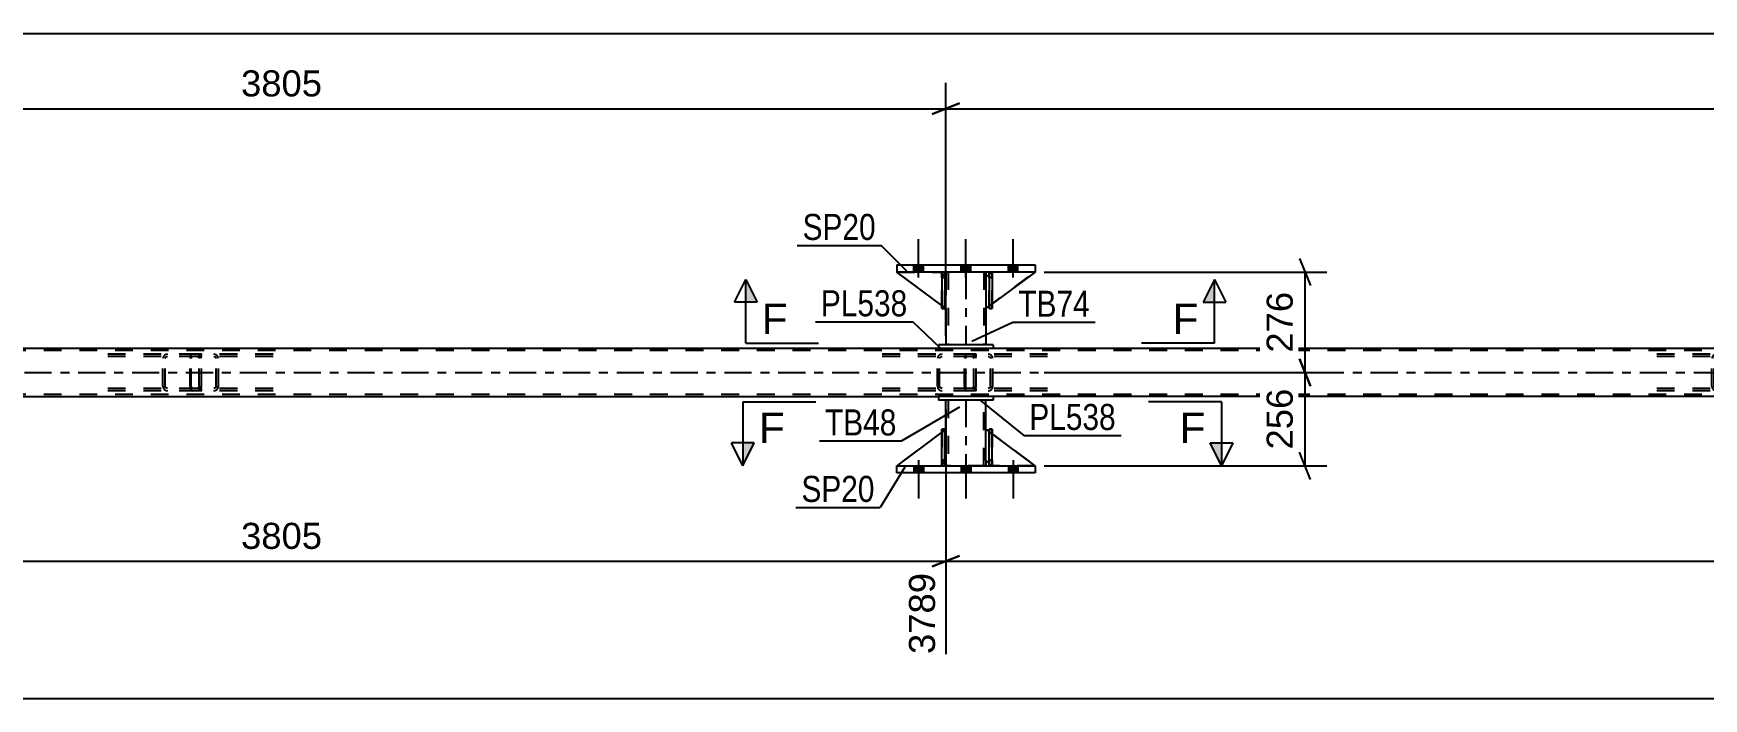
# Model space of a CAD drawing. Header units: millimetres. Extents: x -47 to 794, y -421 to 173.
# Drawn here: x 93.6 to 277.2, y -264.1 to -191 of the extents above; entities that cross this region are included whole.
import ezdxf

# ---------------------------------------------------------------- set-up
doc = ezdxf.new("R2010")
doc.units = ezdxf.units.MM
doc.linetypes.add('DXK_LINE_DOT2', pattern=[3.9198, 1.9599, -1.9599])
doc.linetypes.add('DXK_LINE_DOT3', pattern=[5.9187, 2.979, -0.9799, 0.9799, -0.9799])
doc.styles.add('Arial', font='arial.ttf', dxfattribs={"height": 0.2})
doc.styles.add('Arial Narrow', font='ARIALN.TTF', dxfattribs={"height": 0.2})

# ---------------------------------------------------------------- blocks, each defined once
blk = doc.blocks.new('Part-203724041-5430 - 5261')
at = {"color": 2, "linetype": 'Continuous'}
for p, q in [((198.31, -237.91), (198.31, -234.51)), ((198.31, -234.51), (198.66, -234.77)), ((203.71, -238.51), (198.98, -235.01)), ((198.66, -238.26), (198.31, -237.91))]:
    blk.add_line(p, q, dxfattribs=at)
at = {"color": 7, "linetype": 'DXK_LINE_DOT2'}
for p, q in [((198.98, -235.01), (198.66, -234.77)), ((198.66, -238.26), (198.91, -238.51)), ((198.91, -238.51), (203.71, -238.51))]:
    blk.add_line(p, q, dxfattribs=at)
blk = doc.blocks.new('Part-203724041-5309 - 5261')
at = {"color": 2, "linetype": 'Continuous'}
for p, q in [((198.98, -217.23), (198.66, -217.23)), ((198.66, -217.23), (198.66, -221.23)), ((198.98, -217.23), (198.98, -217.23)), ((198.98, -217.23), (198.98, -221.23)), ((198.98, -221.23), (198.66, -221.23))]:
    blk.add_line(p, q, dxfattribs=at)
at = {"color": 7, "linetype": 'DXK_LINE_DOT2'}
for p, q in [((198.66, -217.23), (198.66, -217.83)), ((198.66, -217.23), (198.66, -217.23)), ((198.98, -217.83), (198.66, -217.83)), ((198.66, -217.83), (198.66, -221.23)), ((198.98, -217.83), (198.98, -217.23)), ((198.98, -217.23), (198.98, -217.23)), ((198.98, -221.23), (198.98, -217.83))]:
    blk.add_line(p, q, dxfattribs=at)
blk = doc.blocks.new('Part-203724041-5327 - 5261')
at = {"color": 7, "linetype": 'DXK_LINE_DOT2'}
for p, q in [((110.85, -226.57), (110.83, -226.75)), ((110.83, -229.79), (110.83, -226.75)), ((110.91, -226.41), (110.85, -226.57)), ((110.99, -226.31), (110.91, -226.41)), ((110.96, -226.75), (110.97, -226.66)), ((110.96, -229.79), (110.96, -226.75)), ((110.97, -226.66), (111, -226.58)), ((111.1, -226.27), (110.99, -226.31)), ((111, -226.58), (111.05, -226.53)), ((111.05, -226.53), (111.1, -226.51)), ((119.96, -226.27), (111.1, -226.27)), ((119.96, -226.51), (111.1, -226.51)), ((112.09, -226.51), (112.09, -226.27)), ((113.63, -226.31), (113.43, -226.27)), ((113.43, -226.51), (113.53, -226.53)), ((113.53, -226.53), (113.61, -226.58)), ((113.61, -226.58), (113.67, -226.66)), ((113.67, -226.66), (113.68, -226.75)), ((113.68, -229.79), (113.68, -226.75)), ((113.94, -226.75), (113.9, -226.57)), ((113.94, -229.79), (113.94, -226.75)), ((110.83, -229.79), (110.85, -229.97)), ((110.85, -229.97), (110.91, -230.13)), ((110.91, -230.13), (110.99, -230.23)), ((110.97, -229.88), (110.96, -229.79)), ((111, -229.96), (110.97, -229.88)), ((110.99, -230.23), (111.1, -230.27)), ((111.05, -230.01), (111, -229.96)), ((111.1, -230.03), (111.05, -230.01)), ((119.96, -230.03), (111.1, -230.03)), ((119.96, -230.27), (111.1, -230.27)), ((112.09, -230.27), (112.09, -230.03)), ((113.53, -230.01), (113.43, -230.03)), ((113.43, -230.27), (113.63, -230.23)), ((113.61, -229.96), (113.53, -230.01)), ((113.67, -229.88), (113.61, -229.96)), ((113.68, -229.79), (113.67, -229.88)), ((113.9, -229.97), (113.94, -229.79))]:
    blk.add_line(p, q, dxfattribs=at)
for centre, start, end in [((113.45, -226.77), 23.8494, 68.8059), ((113.45, -229.77), 291.1941, 336.1506)]:
    blk.add_arc(centre, 0.492, start, end, dxfattribs=at)
blk = doc.blocks.new('Part-203724041-5364 - 5261')
at = {"color": 2, "linetype": 'Continuous'}
for p, q in [((193.91, -234.51), (193.91, -231.31)), ((198.31, -234.51), (198.31, -231.31)), ((193.91, -238.51), (193.91, -237.91)), ((198.31, -237.91), (198.31, -238.51))]:
    blk.add_line(p, q, dxfattribs=at)
at = {"color": 7, "linetype": 'DXK_LINE_DOT2'}
for p, q in [((198.31, -231.31), (193.91, -231.31)), ((194.15, -231.31), (194.15, -238.51)), ((198.07, -238.51), (198.07, -231.31)), ((193.91, -237.91), (193.91, -234.51)), ((198.31, -237.91), (198.31, -234.51)), ((198.31, -238.51), (193.91, -238.51))]:
    blk.add_line(p, q, dxfattribs=at)
at = {"color": 7, "linetype": 'DXK_LINE_DOT3'}
blk.add_line((196.11, -231.31), (196.11, -238.51), dxfattribs=at)
blk = doc.blocks.new('Part-203724041-5436 - 5261')
at = {"color": 2, "linetype": 'Continuous'}
for p, q in [((193.91, -217.23), (193.91, -217.83)), ((198.31, -217.23), (198.31, -217.83)), ((193.91, -221.23), (193.91, -225.23)), ((198.31, -221.23), (198.31, -225.23))]:
    blk.add_line(p, q, dxfattribs=at)
at = {"color": 7, "linetype": 'DXK_LINE_DOT2'}
for p, q in [((198.31, -217.23), (193.91, -217.23)), ((193.91, -217.83), (193.91, -221.23)), ((194.15, -217.23), (194.15, -225.23)), ((198.07, -217.23), (198.07, -225.23)), ((198.31, -217.83), (198.31, -221.23)), ((198.31, -225.23), (193.91, -225.23))]:
    blk.add_line(p, q, dxfattribs=at)
at = {"color": 7, "linetype": 'DXK_LINE_DOT3'}
blk.add_line((196.11, -217.23), (196.11, -225.23), dxfattribs=at)
blk = doc.blocks.new('Part-203724041-5308 - 5261')
at = {"color": 2, "linetype": 'Continuous'}
for p, q in [((193.78, -217.23), (193.46, -217.23)), ((193.46, -217.23), (193.46, -221.23)), ((193.78, -217.23), (193.78, -217.23)), ((193.78, -217.23), (193.78, -221.23)), ((193.78, -221.23), (193.46, -221.23))]:
    blk.add_line(p, q, dxfattribs=at)
at = {"color": 7, "linetype": 'DXK_LINE_DOT2'}
for p, q in [((193.46, -217.23), (193.46, -217.83)), ((193.46, -217.23), (193.46, -217.23)), ((193.78, -217.83), (193.46, -217.83)), ((193.46, -217.83), (193.46, -221.23)), ((193.78, -217.83), (193.78, -217.23)), ((193.78, -217.23), (193.78, -217.23)), ((193.78, -221.23), (193.78, -217.83))]:
    blk.add_line(p, q, dxfattribs=at)
blk = doc.blocks.new('Part-203724041-5310 - 5261')
at = {"color": 7, "linetype": 'DXK_LINE_DOT2'}
for p, q in [((193.46, -217.83), (193.46, -217.23)), ((193.46, -217.23), (193.46, -217.23)), ((193.46, -217.23), (193.46, -221.23)), ((193.46, -217.23), (193.78, -217.23)), ((193.46, -221.23), (193.46, -217.83)), ((193.46, -217.83), (193.78, -217.83)), ((193.78, -217.23), (193.78, -217.83)), ((193.78, -221.23), (193.78, -217.23)), ((193.78, -217.83), (193.78, -221.23)), ((193.46, -221.23), (193.78, -221.23))]:
    blk.add_line(p, q, dxfattribs=at)
blk = doc.blocks.new('Part-203724041-5311 - 5261')
at = {"color": 7, "linetype": 'DXK_LINE_DOT2'}
for p, q in [((198.66, -217.83), (198.66, -217.23)), ((198.66, -217.23), (198.66, -217.23)), ((198.66, -217.23), (198.66, -221.23)), ((198.66, -217.23), (198.98, -217.23)), ((198.66, -221.23), (198.66, -217.83)), ((198.66, -217.83), (198.98, -217.83)), ((198.98, -217.23), (198.98, -217.83)), ((198.98, -221.23), (198.98, -217.23)), ((198.98, -217.83), (198.98, -221.23)), ((198.66, -221.23), (198.98, -221.23))]:
    blk.add_line(p, q, dxfattribs=at)
blk = doc.blocks.new('Part-203724041-5316 - 5261')
at = {"color": 2, "linetype": 'Continuous'}
for p, q in [((188.51, -216.43), (188.51, -217.23)), ((188.51, -216.43), (203.71, -216.43)), ((203.71, -216.43), (203.71, -217.23)), ((203.71, -217.23), (188.51, -217.23))]:
    blk.add_line(p, q, dxfattribs=at)
blk = doc.blocks.new('Part-203724041-5328 - 5261')
at = {"color": 7, "linetype": 'DXK_LINE_DOT2'}
for p, q in [((195.98, -226.57), (195.96, -226.75)), ((195.96, -229.79), (195.96, -226.75)), ((196.04, -226.41), (195.98, -226.57)), ((196.13, -226.31), (196.04, -226.41)), ((196.1, -226.75), (196.11, -226.66)), ((196.1, -229.79), (196.1, -226.75)), ((196.11, -226.66), (196.14, -226.58)), ((196.23, -226.27), (196.13, -226.31)), ((196.14, -226.58), (196.18, -226.53)), ((196.18, -226.53), (196.23, -226.51)), ((205.09, -226.27), (196.23, -226.27)), ((205.09, -226.51), (196.23, -226.51)), ((197.22, -226.51), (197.22, -226.27)), ((198.76, -226.31), (198.57, -226.27)), ((198.57, -226.51), (198.66, -226.53)), ((198.66, -226.53), (198.74, -226.58)), ((198.74, -226.58), (198.8, -226.66)), ((198.8, -226.66), (198.82, -226.75)), ((198.82, -229.79), (198.82, -226.75)), ((199.07, -226.75), (199.03, -226.57)), ((199.07, -229.79), (199.07, -226.75)), ((195.96, -229.79), (195.98, -229.97)), ((195.98, -229.97), (196.04, -230.13)), ((196.04, -230.13), (196.13, -230.23)), ((196.11, -229.88), (196.1, -229.79)), ((196.14, -229.96), (196.11, -229.88)), ((196.13, -230.23), (196.23, -230.27)), ((196.18, -230.01), (196.14, -229.96)), ((196.23, -230.03), (196.18, -230.01)), ((205.09, -230.03), (196.23, -230.03)), ((205.09, -230.27), (196.23, -230.27)), ((197.22, -230.27), (197.22, -230.03)), ((198.66, -230.01), (198.57, -230.03)), ((198.57, -230.27), (198.76, -230.23)), ((198.74, -229.96), (198.66, -230.01)), ((198.8, -229.88), (198.74, -229.96)), ((198.82, -229.79), (198.8, -229.88)), ((199.03, -229.97), (199.07, -229.79))]:
    blk.add_line(p, q, dxfattribs=at)
for centre, start, end in [((198.58, -226.77), 23.8494, 68.8059), ((198.58, -229.77), 291.1941, 336.1506)]:
    blk.add_arc(centre, 0.492, start, end, dxfattribs=at)
blk = doc.blocks.new('Part-203724041-5330 - 5261')
at = {"color": 2, "linetype": 'Continuous'}
for p, q in [((193.46, -220.9), (188.51, -217.23)), ((193.46, -217.38), (193.31, -217.23)), ((193.91, -217.83), (193.78, -217.7)), ((193.91, -217.83), (193.91, -217.83)), ((193.91, -221.23), (193.91, -217.83)), ((193.78, -221.14), (193.91, -221.23)), ((193.91, -221.23), (193.91, -221.23))]:
    blk.add_line(p, q, dxfattribs=at)
at = {"color": 7, "linetype": 'DXK_LINE_DOT2'}
for p, q in [((193.31, -217.23), (188.51, -217.23)), ((188.51, -217.23), (188.51, -217.23)), ((193.31, -217.23), (193.91, -217.83)), ((193.78, -217.7), (193.46, -217.38)), ((193.91, -217.83), (193.91, -221.23)), ((193.78, -221.14), (193.46, -220.9))]:
    blk.add_line(p, q, dxfattribs=at)
blk = doc.blocks.new('Part-203724041-5331 - 5261')
at = {"color": 7, "linetype": 'DXK_LINE_DOT2'}
for p, q in [((193.91, -221.23), (188.51, -217.23)), ((188.51, -217.23), (193.31, -217.23)), ((193.31, -217.23), (193.91, -217.83)), ((193.91, -217.83), (193.31, -217.23)), ((193.91, -217.83), (193.91, -221.23)), ((193.91, -217.83), (193.91, -217.83)), ((193.91, -217.83), (193.91, -221.23))]:
    blk.add_line(p, q, dxfattribs=at)
blk = doc.blocks.new('Part-203724041-5336 - 5261')
at = {"color": 7, "linetype": 'DXK_LINE_DOT2'}
for p, q in [((111.58, -226.27), (100.73, -226.27)), ((111.58, -226.51), (100.73, -226.51)), ((107.87, -226.57), (107.83, -226.75)), ((107.83, -229.79), (107.83, -226.75)), ((108.09, -226.75), (108.11, -226.66)), ((108.09, -229.79), (108.09, -226.75)), ((108.11, -226.66), (108.16, -226.58)), ((108.34, -226.27), (108.15, -226.31)), ((108.16, -226.58), (108.25, -226.53)), ((108.25, -226.53), (108.34, -226.51)), ((111.78, -226.31), (111.58, -226.27)), ((111.58, -226.51), (111.68, -226.53)), ((111.68, -226.53), (111.76, -226.58)), ((111.76, -226.58), (111.82, -226.66)), ((111.82, -226.66), (111.84, -226.75)), ((111.84, -229.79), (111.84, -226.75)), ((112.09, -226.75), (112.05, -226.57)), ((112.09, -229.79), (112.09, -226.75)), ((111.58, -230.03), (100.73, -230.03)), ((111.58, -230.27), (100.73, -230.27)), ((107.83, -229.79), (107.87, -229.97)), ((108.11, -229.88), (108.09, -229.79)), ((108.16, -229.96), (108.11, -229.88)), ((108.15, -230.23), (108.34, -230.27)), ((108.25, -230.01), (108.16, -229.96)), ((108.34, -230.03), (108.25, -230.01)), ((111.68, -230.01), (111.58, -230.03)), ((111.58, -230.27), (111.78, -230.23)), ((111.76, -229.96), (111.68, -230.01)), ((111.82, -229.88), (111.76, -229.96)), ((111.84, -229.79), (111.82, -229.88)), ((112.05, -229.97), (112.09, -229.79))]:
    blk.add_line(p, q, dxfattribs=at)
for centre, start, end in [((108.33, -226.77), 110.7583, 155.6801), ((111.6, -226.77), 24.3199, 69.2417), ((108.33, -229.77), 204.3199, 249.2417), ((111.6, -229.77), 290.7583, 335.6801)]:
    blk.add_arc(centre, 0.496, start, end, dxfattribs=at)
blk = doc.blocks.new('Part-203724041-5342 - 5261')
at = {"color": 2, "linetype": 'Continuous'}
for p, q in [((198.66, -238.51), (198.66, -234.51)), ((198.66, -234.51), (198.98, -234.51)), ((198.98, -238.51), (198.98, -234.51)), ((198.66, -238.51), (198.66, -238.51)), ((198.98, -238.51), (198.66, -238.51))]:
    blk.add_line(p, q, dxfattribs=at)
at = {"color": 7, "linetype": 'DXK_LINE_DOT2'}
for p, q in [((198.66, -234.51), (198.66, -237.91)), ((198.98, -237.91), (198.98, -234.51)), ((198.66, -237.91), (198.66, -238.51)), ((198.66, -237.91), (198.98, -237.91)), ((198.66, -238.51), (198.66, -238.51)), ((198.66, -238.51), (198.66, -238.51)), ((198.98, -238.51), (198.98, -237.91)), ((198.98, -238.51), (198.98, -238.51))]:
    blk.add_line(p, q, dxfattribs=at)
blk = doc.blocks.new('Part-203724041-5343 - 5261')
at = {"color": 7, "linetype": 'DXK_LINE_DOT2'}
for p, q in [((193.78, -234.51), (193.46, -234.51)), ((193.46, -237.91), (193.46, -234.51)), ((193.46, -238.51), (193.46, -234.51)), ((193.78, -234.51), (193.78, -237.91)), ((193.78, -238.51), (193.78, -234.51)), ((193.78, -237.91), (193.46, -237.91)), ((193.46, -238.51), (193.46, -237.91)), ((193.78, -238.51), (193.46, -238.51)), ((193.78, -237.91), (193.78, -238.51)), ((193.78, -238.51), (193.78, -238.51))]:
    blk.add_line(p, q, dxfattribs=at)
blk = doc.blocks.new('Part-203724041-5346 - 5261')
at = {"color": 7, "linetype": 'DXK_LINE_DOT2'}
for p, q in [((281.85, -226.27), (270.99, -226.27)), ((281.85, -226.51), (270.99, -226.51)), ((278.14, -226.57), (278.1, -226.75)), ((278.1, -229.79), (278.1, -226.75)), ((278.36, -226.75), (278.38, -226.66)), ((278.36, -229.79), (278.36, -226.75)), ((278.38, -226.66), (278.43, -226.58)), ((278.61, -226.27), (278.42, -226.31)), ((278.43, -226.58), (278.52, -226.53)), ((278.52, -226.53), (278.61, -226.51)), ((282.04, -226.31), (281.85, -226.27)), ((281.85, -226.51), (281.95, -226.53)), ((281.95, -226.53), (282.03, -226.58)), ((282.03, -226.58), (282.08, -226.66)), ((282.08, -226.66), (282.1, -226.75)), ((282.1, -229.79), (282.1, -226.75)), ((282.36, -226.75), (282.32, -226.57)), ((282.36, -229.79), (282.36, -226.75)), ((281.85, -230.03), (270.99, -230.03)), ((281.85, -230.27), (270.99, -230.27)), ((278.1, -229.79), (278.14, -229.97)), ((278.38, -229.88), (278.36, -229.79)), ((278.43, -229.96), (278.38, -229.88)), ((278.42, -230.23), (278.61, -230.27)), ((278.52, -230.01), (278.43, -229.96)), ((278.61, -230.03), (278.52, -230.01)), ((281.95, -230.01), (281.85, -230.03)), ((281.85, -230.27), (282.04, -230.23)), ((282.03, -229.96), (281.95, -230.01)), ((282.08, -229.88), (282.03, -229.96)), ((282.1, -229.79), (282.08, -229.88)), ((282.32, -229.97), (282.36, -229.79))]:
    blk.add_line(p, q, dxfattribs=at)
for centre, start, end in [((278.59, -226.77), 110.7583, 155.6801), ((281.87, -226.77), 24.3199, 69.2417), ((278.59, -229.77), 204.3199, 249.2417), ((281.87, -229.77), 290.7583, 335.6801)]:
    blk.add_arc(centre, 0.496, start, end, dxfattribs=at)
blk = doc.blocks.new('Part-203724041-5347 - 5261')
at = {"color": 7, "linetype": 'DXK_LINE_DOT2'}
for p, q in [((196.71, -226.27), (185.86, -226.27)), ((196.71, -226.51), (185.86, -226.51)), ((193.01, -226.57), (192.97, -226.75)), ((192.97, -229.79), (192.97, -226.75)), ((193.22, -226.75), (193.24, -226.66)), ((193.22, -229.79), (193.22, -226.75)), ((193.24, -226.66), (193.3, -226.58)), ((193.48, -226.27), (193.28, -226.31)), ((193.3, -226.58), (193.38, -226.53)), ((193.38, -226.53), (193.48, -226.51)), ((196.91, -226.31), (196.71, -226.27)), ((196.71, -226.51), (196.81, -226.53)), ((196.81, -226.53), (196.89, -226.58)), ((196.89, -226.58), (196.95, -226.66)), ((196.95, -226.66), (196.97, -226.75)), ((196.97, -229.79), (196.97, -226.75)), ((197.22, -226.75), (197.19, -226.57)), ((197.22, -229.79), (197.22, -226.75)), ((196.71, -230.03), (185.86, -230.03)), ((196.71, -230.27), (185.86, -230.27)), ((192.97, -229.79), (193.01, -229.97)), ((193.24, -229.88), (193.22, -229.79)), ((193.3, -229.96), (193.24, -229.88)), ((193.28, -230.23), (193.48, -230.27)), ((193.38, -230.01), (193.3, -229.96)), ((193.48, -230.03), (193.38, -230.01)), ((196.81, -230.01), (196.71, -230.03)), ((196.71, -230.27), (196.91, -230.23)), ((196.89, -229.96), (196.81, -230.01)), ((196.95, -229.88), (196.89, -229.96)), ((196.97, -229.79), (196.95, -229.88)), ((197.19, -229.97), (197.22, -229.79))]:
    blk.add_line(p, q, dxfattribs=at)
for centre, start, end in [((193.46, -226.77), 110.7583, 155.6801), ((196.73, -226.77), 24.3199, 69.2417), ((193.46, -229.77), 204.3199, 249.2417), ((196.73, -229.77), 290.7583, 335.6801)]:
    blk.add_arc(centre, 0.496, start, end, dxfattribs=at)
blk = doc.blocks.new('Part-203724041-5354 - 5261')
at = {"color": 2, "linetype": 'Continuous'}
for p, q in [((199.11, -225.23), (193.11, -225.23)), ((193.11, -225.23), (193.11, -225.63)), ((199.11, -225.63), (193.11, -225.63)), ((199.11, -225.23), (199.11, -225.63))]:
    blk.add_line(p, q, dxfattribs=at)
blk = doc.blocks.new('Part-203724041-5359 - 5261')
at = {"color": 2, "linetype": 'Continuous'}
for p, q in [((199.11, -230.91), (193.11, -230.91)), ((193.11, -230.91), (193.11, -231.31)), ((199.11, -231.31), (193.11, -231.31)), ((199.11, -230.91), (199.11, -231.31))]:
    blk.add_line(p, q, dxfattribs=at)
blk = doc.blocks.new('Part-203724041-5365 - 5261')
at = {"color": 2, "linetype": 'Continuous'}
for p, q in [((193.46, -238.51), (193.46, -234.51)), ((193.46, -234.51), (193.78, -234.51)), ((193.78, -238.51), (193.78, -234.51)), ((193.46, -238.51), (193.46, -238.51)), ((193.78, -238.51), (193.46, -238.51))]:
    blk.add_line(p, q, dxfattribs=at)
at = {"color": 7, "linetype": 'DXK_LINE_DOT2'}
for p, q in [((193.46, -234.51), (193.46, -237.91)), ((193.78, -237.91), (193.78, -234.51)), ((193.46, -237.91), (193.46, -238.51)), ((193.46, -237.91), (193.78, -237.91)), ((193.46, -238.51), (193.46, -238.51)), ((193.46, -238.51), (193.46, -238.51)), ((193.78, -238.51), (193.78, -237.91)), ((193.78, -238.51), (193.78, -238.51))]:
    blk.add_line(p, q, dxfattribs=at)
blk = doc.blocks.new('Part-203724041-5417 - 5261')
at = {"color": 7, "linetype": 'DXK_LINE_DOT2'}
for p, q in [((198.98, -234.51), (198.66, -234.51)), ((198.66, -237.91), (198.66, -234.51)), ((198.66, -238.51), (198.66, -234.51)), ((198.98, -234.51), (198.98, -237.91)), ((198.98, -238.51), (198.98, -234.51)), ((198.98, -237.91), (198.66, -237.91)), ((198.66, -238.51), (198.66, -237.91)), ((198.98, -238.51), (198.66, -238.51)), ((198.98, -237.91), (198.98, -238.51)), ((198.98, -238.51), (198.98, -238.51))]:
    blk.add_line(p, q, dxfattribs=at)
blk = doc.blocks.new('Part-203724041-5418 - 5261')
at = {"color": 2, "linetype": 'Continuous'}
for p, q in [((193.46, -234.84), (188.51, -238.51)), ((193.91, -234.51), (193.78, -234.6)), ((193.91, -237.91), (193.91, -234.51)), ((193.46, -238.36), (193.31, -238.51)), ((193.91, -237.91), (193.78, -238.04)), ((193.91, -237.91), (193.91, -237.91))]:
    blk.add_line(p, q, dxfattribs=at)
at = {"color": 7, "linetype": 'DXK_LINE_DOT2'}
for p, q in [((193.78, -234.6), (193.46, -234.84)), ((193.91, -237.91), (193.91, -234.51)), ((188.51, -238.51), (188.51, -238.51)), ((188.51, -238.51), (193.31, -238.51)), ((193.91, -237.91), (193.31, -238.51)), ((193.78, -238.04), (193.46, -238.36))]:
    blk.add_line(p, q, dxfattribs=at)
blk = doc.blocks.new('Part-203724041-5419 - 5261')
at = {"color": 7, "linetype": 'DXK_LINE_DOT2'}
for p, q in [((193.91, -234.51), (188.51, -238.51)), ((193.91, -237.91), (193.91, -234.51)), ((193.91, -234.51), (193.91, -237.91)), ((188.51, -238.51), (193.31, -238.51)), ((193.31, -238.51), (193.91, -237.91)), ((193.91, -237.91), (193.31, -238.51)), ((193.91, -237.91), (193.91, -237.91))]:
    blk.add_line(p, q, dxfattribs=at)
blk = doc.blocks.new('Part-203724041-5431 - 5261')
at = {"color": 7, "linetype": 'DXK_LINE_DOT2'}
for p, q in [((198.31, -237.91), (198.31, -234.51)), ((198.31, -234.51), (203.71, -238.51)), ((198.91, -238.51), (198.31, -237.91)), ((203.71, -238.51), (198.91, -238.51))]:
    blk.add_line(p, q, dxfattribs=at)
blk = doc.blocks.new('Part-203724041-5437 - 5261')
at = {"color": 2, "linetype": 'Continuous'}
for p, q in [((198.66, -217.48), (198.31, -217.83)), ((198.31, -217.83), (198.31, -221.23)), ((203.71, -217.23), (198.98, -220.73)), ((198.31, -221.23), (198.66, -220.97))]:
    blk.add_line(p, q, dxfattribs=at)
at = {"color": 7, "linetype": 'DXK_LINE_DOT2'}
for p, q in [((198.91, -217.23), (198.66, -217.48)), ((203.71, -217.23), (198.91, -217.23)), ((203.71, -217.23), (203.71, -217.23)), ((203.71, -217.23), (203.71, -217.23)), ((198.98, -220.73), (198.66, -220.97))]:
    blk.add_line(p, q, dxfattribs=at)
blk = doc.blocks.new('Part-203724041-5438 - 5261')
at = {"color": 7, "linetype": 'DXK_LINE_DOT2'}
for p, q in [((198.91, -217.23), (198.31, -217.83)), ((198.31, -221.23), (203.71, -217.23)), ((198.31, -217.83), (198.31, -221.23)), ((203.71, -217.23), (198.91, -217.23))]:
    blk.add_line(p, q, dxfattribs=at)
blk = doc.blocks.new('Part-203724041-5443 - 5261')
at = {"color": 2, "linetype": 'Continuous'}
for p, q in [((188.51, -239.31), (188.51, -238.51)), ((188.51, -238.51), (203.71, -238.51)), ((203.71, -238.51), (203.71, -239.31)), ((203.71, -239.31), (188.51, -239.31))]:
    blk.add_line(p, q, dxfattribs=at)
blk = doc.blocks.new('Part-203724041-5494 - 5261')
at = {"color": 2, "linetype": 'Continuous'}
for p, q in [((618.79, -225.63), (57.11, -225.63)), ((57.11, -230.91), (193.11, -230.91)), ((448.52, -230.91), (199.11, -230.91))]:
    blk.add_line(p, q, dxfattribs=at)
at = {"color": 7, "linetype": 'DXK_LINE_DOT2'}
for p, q in [((716.03, -225.87), (57.11, -225.87)), ((716.03, -230.67), (57.11, -230.67)), ((199.11, -230.91), (193.11, -230.91))]:
    blk.add_line(p, q, dxfattribs=at)
at = {"color": 7, "linetype": 'DXK_LINE_DOT3'}
blk.add_line((57.11, -228.27), (716.03, -228.27), dxfattribs=at)
blk = doc.blocks.new('Bolt-203724041-5515 - 5261')
at = {"linetype": 'Continuous'}
for points in [[(190.39, -239.31), (191.43, -239.31), (191.43, -238.51), (190.39, -238.51)], [(190.39, -239.31), (191.43, -239.31), (191.43, -238.51), (190.39, -238.51)], [(190.39, -239.31), (191.43, -239.31), (191.43, -238.51), (190.39, -238.51)], [(195.59, -239.31), (196.63, -239.31), (196.63, -238.51), (195.59, -238.51)], [(195.59, -239.31), (196.63, -239.31), (196.63, -238.51), (195.59, -238.51)], [(200.79, -239.31), (201.83, -239.31), (201.83, -238.51), (200.79, -238.51)], [(200.79, -239.31), (201.83, -239.31), (201.83, -238.51), (200.79, -238.51)], [(200.79, -239.31), (201.83, -239.31), (201.83, -238.51), (200.79, -238.51)]]:
    blk.add_hatch(color=1, dxfattribs=at).paths.add_polyline_path(points)
at = {"color": 1, "linetype": 'Continuous'}
for p, q in [((190.39, -238.51), (190.39, -239.31)), ((190.39, -238.51), (190.39, -239.31)), ((190.39, -238.51), (190.39, -239.31)), ((190.91, -237.91), (190.91, -242.11)), ((190.91, -237.91), (190.91, -242.11)), ((190.91, -237.91), (190.91, -242.11)), ((191.43, -238.51), (191.43, -239.31)), ((191.43, -238.51), (191.43, -239.31)), ((191.43, -238.51), (191.43, -239.31)), ((195.59, -238.51), (195.59, -239.31)), ((195.59, -238.51), (195.59, -239.31)), ((196.11, -237.91), (196.11, -242.11)), ((196.11, -237.91), (196.11, -242.11)), ((196.63, -238.51), (196.63, -239.31)), ((196.63, -238.51), (196.63, -239.31)), ((200.79, -238.51), (200.79, -239.31)), ((200.79, -238.51), (200.79, -239.31)), ((200.79, -238.51), (200.79, -239.31)), ((201.31, -237.91), (201.31, -242.11)), ((201.31, -237.91), (201.31, -242.11)), ((201.31, -237.91), (201.31, -242.11)), ((201.83, -238.51), (201.83, -239.31)), ((201.83, -238.51), (201.83, -239.31)), ((201.83, -238.51), (201.83, -239.31))]:
    blk.add_line(p, q, dxfattribs=at)
blk = doc.blocks.new('Bolt-203724041-5516 - 5261')
at = {"linetype": 'Continuous'}
for points in [[(191.43, -216.43), (190.39, -216.43), (190.39, -217.23), (191.43, -217.23)], [(191.43, -216.43), (190.39, -216.43), (190.39, -217.23), (191.43, -217.23)], [(191.43, -216.43), (190.39, -216.43), (190.39, -217.23), (191.43, -217.23)], [(196.63, -216.43), (195.59, -216.43), (195.59, -217.23), (196.63, -217.23)], [(196.63, -216.43), (195.59, -216.43), (195.59, -217.23), (196.63, -217.23)], [(201.83, -216.43), (200.79, -216.43), (200.79, -217.23), (201.83, -217.23)], [(201.83, -216.43), (200.79, -216.43), (200.79, -217.23), (201.83, -217.23)], [(201.83, -216.43), (200.79, -216.43), (200.79, -217.23), (201.83, -217.23)]]:
    blk.add_hatch(color=1, dxfattribs=at).paths.add_polyline_path(points)
at = {"color": 1, "linetype": 'Continuous'}
for p, q in [((190.91, -217.83), (190.91, -213.63)), ((190.91, -217.83), (190.91, -213.63)), ((190.91, -217.83), (190.91, -213.63)), ((196.11, -217.83), (196.11, -213.63)), ((196.11, -217.83), (196.11, -213.63)), ((201.31, -217.83), (201.31, -213.63)), ((201.31, -217.83), (201.31, -213.63)), ((201.31, -217.83), (201.31, -213.63)), ((190.39, -217.23), (190.39, -216.43)), ((190.39, -217.23), (190.39, -216.43)), ((190.39, -217.23), (190.39, -216.43)), ((191.43, -217.23), (191.43, -216.43)), ((191.43, -217.23), (191.43, -216.43)), ((191.43, -217.23), (191.43, -216.43)), ((195.59, -217.23), (195.59, -216.43)), ((195.59, -217.23), (195.59, -216.43)), ((196.63, -217.23), (196.63, -216.43)), ((196.63, -217.23), (196.63, -216.43)), ((200.79, -217.23), (200.79, -216.43)), ((200.79, -217.23), (200.79, -216.43)), ((200.79, -217.23), (200.79, -216.43)), ((201.83, -217.23), (201.83, -216.43)), ((201.83, -217.23), (201.83, -216.43)), ((201.83, -217.23), (201.83, -216.43))]:
    blk.add_line(p, q, dxfattribs=at)
blk = doc.blocks.new('StraightDimension-203724041-5605 - 5261')
at = {"color": 7, "linetype": 'Continuous'}
for p, q in [((193.91, -224.23), (193.91, -196.44)), ((195.41, -198.69), (192.41, -199.89)), ((193.91, -199.29), (449.32, -199.29))]:
    blk.add_line(p, q, dxfattribs=at)
blk = doc.blocks.new('StraightDimension-203724041-5615 - 5261')
at = {"color": 7, "linetype": 'Continuous'}
for p, q in [((47.85, -225.49), (47.85, -196.44)), ((193.91, -224.23), (193.91, -196.44)), ((49.35, -198.69), (46.35, -199.89)), ((47.85, -199.29), (193.91, -199.29)), ((192.41, -199.89), (195.41, -198.69))]:
    blk.add_line(p, q, dxfattribs=at)
at = {"color": 0}
blk.add_wipeout([(125.93, -198.54), (125.93, -194.34), (115.83, -194.34), (115.83, -198.54)], dxfattribs=at)
at = {"color": 3, "style": 'Arial'}
blk.add_text('3805', height=2.865, dxfattribs=at).set_placement((116.43, -197.94))
blk = doc.blocks.new('StraightDimension-203724041-5652 - 5261')
at = {"color": 7, "linetype": 'Continuous'}
for p, q in [((193.91, -232.31), (193.91, -259.2)), ((195.41, -248.4), (192.41, -249.6)), ((193.91, -249), (449.32, -249))]:
    blk.add_line(p, q, dxfattribs=at)
blk = doc.blocks.new('StraightDimension-203724041-5662 - 5261')
at = {"color": 7, "linetype": 'Continuous'}
for p, q in [((47.85, -231.43), (47.85, -256.08)), ((193.91, -232.31), (193.91, -259.2)), ((49.35, -248.4), (46.35, -249.6)), ((47.85, -249), (193.91, -249)), ((192.41, -249.6), (195.41, -248.4))]:
    blk.add_line(p, q, dxfattribs=at)
at = {"color": 0}
blk.add_wipeout([(125.93, -248.25), (125.93, -244.05), (115.83, -244.05), (115.83, -248.25)], dxfattribs=at)
at = {"color": 0, "linetype": 'Continuous'}
for points in [[(47.25, -250.37), (43.05, -250.37), (43.05, -256.02), (47.25, -256.02)], [(193.31, -249.7), (189.11, -249.7), (189.11, -259.8), (193.31, -259.8)]]:
    blk.add_wipeout(points, dxfattribs=at)
at = {"color": 3, "style": 'Arial'}
blk.add_text('3805', height=2.865, dxfattribs=at).set_placement((116.43, -247.65))
at = {"color": 3, "linetype": 'Continuous', "style": 'Arial'}
for s, p in [('16', (46.65, -255.42)), ('3789', (192.71, -259.2))]:
    blk.add_text(s, height=2.865, rotation=90.0002, dxfattribs=at).set_placement(p)
blk = doc.blocks.new('StraightDimension-203724041-5676 - 5261')
at = {"color": 7, "linetype": 'Continuous'}
for p, q in [((232.78, -226.77), (233.98, -229.77)), ((204.71, -228.27), (235.78, -228.27)), ((233.38, -238.51), (233.38, -228.27)), ((204.71, -238.51), (235.78, -238.51)), ((233.98, -240.01), (232.78, -237.01))]:
    blk.add_line(p, q, dxfattribs=at)
at = {"color": 0}
blk.add_wipeout([(232.63, -229.45), (228.43, -229.45), (228.43, -237.33), (232.63, -237.33)], dxfattribs=at)
at = {"color": 3, "style": 'Arial'}
blk.add_text('256', height=2.865, rotation=90.0002, dxfattribs=at).set_placement((232.03, -236.73))
blk = doc.blocks.new('StraightDimension-203724041-5704 - 5261')
at = {"color": 7, "linetype": 'Continuous'}
for p, q in [((232.78, -215.73), (233.98, -218.73)), ((204.71, -217.23), (235.78, -217.23)), ((233.38, -228.27), (233.38, -217.23)), ((233.98, -229.77), (232.78, -226.77)), ((204.71, -228.27), (235.78, -228.27))]:
    blk.add_line(p, q, dxfattribs=at)
at = {"color": 0}
blk.add_wipeout([(232.63, -218.81), (228.43, -218.81), (228.43, -226.69), (232.63, -226.69)], dxfattribs=at)
at = {"color": 3, "style": 'Arial'}
blk.add_text('276', height=2.865, rotation=90.0002, dxfattribs=at).set_placement((232.03, -226.09))
blk = doc.blocks.new('StraightDimension-203724041-5733 - 5261')
at = {"color": 7, "linetype": 'Continuous'}
blk.add_line((48.49, -264.1), (725.29, -264.1), dxfattribs=at)
blk = doc.blocks.new('StraightDimension-203724041-9757 - 5261')
at = {"color": 7, "linetype": 'Continuous'}
blk.add_line((48.49, -191.02), (724.65, -191.02), dxfattribs=at)
blk = doc.blocks.new('Mark-203724041-5312 - 5261')
at = {"color": 0}
blk.add_wipeout([(186.2, -213.71), (186.2, -210.71), (178.16, -210.71), (178.16, -213.71)], dxfattribs=at)
blk.add_wipeout([(186.2, -213.71), (186.2, -210.71), (178.16, -210.71), (178.16, -213.71)], dxfattribs=at)
at = {"color": 30, "linetype": 'Continuous'}
for p in [(177.56, -214.31), (189.63, -217.15)]:
    blk.add_line(p, (186.8, -214.31), dxfattribs=at)
at = {"color": 3, "style": 'Arial Narrow'}
blk.add_text('SP20', height=2.863, dxfattribs=at).set_placement((178.16, -213.71))
blk = doc.blocks.new('Mark-203724041-5350 - 5261')
at = {"color": 0}
blk.add_wipeout([(189.67, -222.1), (189.67, -219.1), (180.17, -219.1), (180.17, -222.1)], dxfattribs=at)
blk.add_wipeout([(189.67, -222.1), (189.67, -219.1), (180.17, -219.1), (180.17, -222.1)], dxfattribs=at)
at = {"color": 30, "linetype": 'Continuous'}
for p in [(179.57, -222.7), (193.3, -225.6)]:
    blk.add_line(p, (190.27, -222.7), dxfattribs=at)
at = {"color": 3, "style": 'Arial Narrow'}
blk.add_text('PL538', height=2.863, dxfattribs=at).set_placement((180.17, -222.1))
blk = doc.blocks.new('Mark-203724041-5355 - 5261')
at = {"color": 0}
blk.add_wipeout([(212.58, -234.59), (212.58, -231.59), (203.08, -231.59), (203.08, -234.59)], dxfattribs=at)
blk.add_wipeout([(212.58, -234.59), (212.58, -231.59), (203.08, -231.59), (203.08, -234.59)], dxfattribs=at)
at = {"color": 30, "linetype": 'Continuous'}
for p, q in [((197.56, -231.23), (202.48, -235.19)), ((202.48, -235.19), (213.18, -235.19))]:
    blk.add_line(p, q, dxfattribs=at)
at = {"color": 3, "style": 'Arial Narrow'}
blk.add_text('PL538', height=2.863, dxfattribs=at).set_placement((203.08, -234.59))
blk = doc.blocks.new('Mark-203724041-5360 - 5261')
at = {"color": 0}
blk.add_wipeout([(188.47, -235.19), (188.47, -232.19), (180.62, -232.19), (180.62, -235.19)], dxfattribs=at)
blk.add_wipeout([(188.47, -235.19), (188.47, -232.19), (180.62, -232.19), (180.62, -235.19)], dxfattribs=at)
at = {"color": 30, "linetype": 'Continuous'}
for p in [(195.4, -232.09), (180.02, -235.79)]:
    blk.add_line(p, (189.07, -235.79), dxfattribs=at)
at = {"color": 3, "style": 'Arial Narrow'}
blk.add_text('TB48', height=2.863, dxfattribs=at).set_placement((180.62, -235.19))
blk = doc.blocks.new('Mark-203724041-5432 - 5261')
at = {"color": 0}
blk.add_wipeout([(209.73, -222.15), (209.73, -219.15), (201.87, -219.15), (201.87, -222.15)], dxfattribs=at)
blk.add_wipeout([(209.73, -222.15), (209.73, -219.15), (201.87, -219.15), (201.87, -222.15)], dxfattribs=at)
at = {"color": 30, "linetype": 'Continuous'}
for p, q in [((196.75, -224.82), (201.27, -222.75)), ((201.27, -222.75), (210.33, -222.75))]:
    blk.add_line(p, q, dxfattribs=at)
at = {"color": 3, "style": 'Arial Narrow'}
blk.add_text('TB74', height=2.863, dxfattribs=at).set_placement((201.87, -222.15))
blk = doc.blocks.new('Mark-203724041-5439 - 5261')
at = {"color": 0}
blk.add_wipeout([(186.07, -242.49), (186.07, -239.49), (178.03, -239.49), (178.03, -242.49)], dxfattribs=at)
blk.add_wipeout([(186.07, -242.49), (186.07, -239.49), (178.03, -239.49), (178.03, -242.49)], dxfattribs=at)
at = {"color": 30, "linetype": 'Continuous'}
for p in [(189.4, -238.68), (177.43, -243.09)]:
    blk.add_line(p, (186.67, -243.09), dxfattribs=at)
at = {"color": 3, "style": 'Arial Narrow'}
blk.add_text('SP20', height=2.863, dxfattribs=at).set_placement((178.03, -242.49))
blk = doc.blocks.new('SectionMark-203724041-5743 - 5261')
at = {"color": 6, "linetype": 'Continuous'}
for p, q in [((171.6, -231.51), (179.6, -231.51)), ((171.6, -231.51), (171.6, -238.51)), ((224.19, -231.51), (216.19, -231.51)), ((224.19, -231.51), (224.19, -238.51)), ((171.6, -238.51), (170.35, -236.01)), ((225.44, -236.01), (224.19, -238.51))]:
    blk.add_line(p, q, dxfattribs=at)
at = {"color": 0, "linetype": 'Continuous'}
for points in [[(176.2, -236.01), (176.2, -232.51), (173.35, -232.51), (173.35, -236.01)], [(222.44, -236.01), (222.44, -232.51), (219.59, -232.51), (219.59, -236.01)]]:
    blk.add_wipeout(points, dxfattribs=at)
at = {"linetype": 'Continuous'}
for points in [[(171.6, -236.01), (172.85, -236.01), (171.6, -238.51)], [(222.94, -236.01), (224.19, -236.01), (224.19, -238.51)]]:
    blk.add_hatch(color=6, dxfattribs=at).paths.add_polyline_path(points)
at = {"color": 6, "linetype": 'Continuous'}
for p, q in [((172.85, -236.01), (170.35, -236.01)), ((171.6, -238.51), (172.85, -236.01)), ((222.94, -236.01), (225.44, -236.01)), ((224.19, -238.51), (222.94, -236.01))]:
    blk.add_line(p, q, dxfattribs=at)
at = {"color": 3, "linetype": 'Continuous', "style": 'Arial'}
for p in [(173.35, -236.01), (219.59, -236.01)]:
    blk.add_text('F', height=3.34, dxfattribs=at).set_placement(p)
blk = doc.blocks.new('SectionMark-203724041-5745 - 5261')
at = {"color": 6, "linetype": 'Continuous'}
for p, q in [((170.66, -220.54), (171.91, -218.04)), ((171.91, -225.04), (171.91, -218.04)), ((223.42, -225.04), (223.42, -218.04)), ((223.42, -218.04), (224.67, -220.54)), ((171.91, -225.04), (179.91, -225.04)), ((223.42, -225.04), (215.42, -225.04))]:
    blk.add_line(p, q, dxfattribs=at)
at = {"color": 0, "linetype": 'Continuous'}
for points in [[(176.51, -224.04), (176.51, -220.54), (173.66, -220.54), (173.66, -224.04)], [(221.67, -224.04), (221.67, -220.54), (218.82, -220.54), (218.82, -224.04)]]:
    blk.add_wipeout(points, dxfattribs=at)
at = {"linetype": 'Continuous'}
for points in [[(173.16, -220.54), (171.91, -220.54), (171.91, -218.04)], [(223.42, -220.54), (222.17, -220.54), (223.42, -218.04)]]:
    blk.add_hatch(color=6, dxfattribs=at).paths.add_polyline_path(points)
at = {"color": 6, "linetype": 'Continuous'}
for p, q in [((171.91, -218.04), (173.16, -220.54)), ((223.42, -218.04), (222.17, -220.54)), ((173.16, -220.54), (170.66, -220.54)), ((222.17, -220.54), (224.67, -220.54))]:
    blk.add_line(p, q, dxfattribs=at)
at = {"color": 3, "linetype": 'Continuous', "style": 'Arial'}
for p in [(173.66, -224.04), (218.82, -224.04)]:
    blk.add_text('F', height=3.34, dxfattribs=at).set_placement(p)

msp = doc.modelspace()

# ---------------------------------------------------------------- block references
for name in ['Bolt-203724041-5516 - 5261', 'Part-203724041-5316 - 5261', 'Part-203724041-5330 - 5261', 'Part-203724041-5331 - 5261', 'Part-203724041-5308 - 5261', 'Part-203724041-5310 - 5261', 'Part-203724041-5436 - 5261', 'Part-203724041-5437 - 5261', 'Part-203724041-5438 - 5261', 'Part-203724041-5309 - 5261', 'Part-203724041-5311 - 5261', 'Part-203724041-5494 - 5261', 'Part-203724041-5354 - 5261', 'Part-203724041-5336 - 5261', 'Part-203724041-5327 - 5261', 'Part-203724041-5347 - 5261', 'Part-203724041-5328 - 5261', 'Part-203724041-5346 - 5261', 'Part-203724041-5359 - 5261', 'Part-203724041-5364 - 5261', 'Part-203724041-5418 - 5261', 'Part-203724041-5419 - 5261', 'Part-203724041-5343 - 5261', 'Part-203724041-5365 - 5261', 'Part-203724041-5430 - 5261', 'Part-203724041-5431 - 5261', 'Part-203724041-5342 - 5261', 'Part-203724041-5417 - 5261', 'Part-203724041-5443 - 5261', 'Bolt-203724041-5515 - 5261']:
    msp.add_blockref(name, (0, 0))

# ---------------------------------------------------------------- next in the draw order: block references
for name in ['StraightDimension-203724041-5605 - 5261', 'StraightDimension-203724041-5652 - 5261']:
    msp.add_blockref(name, (0, 0))

# ---------------------------------------------------------------- next in the draw order: block references
for name in ['StraightDimension-203724041-5615 - 5261', 'StraightDimension-203724041-5676 - 5261', 'StraightDimension-203724041-5662 - 5261']:
    msp.add_blockref(name, (0, 0))

# ---------------------------------------------------------------- next in the draw order: block references
msp.add_blockref('StraightDimension-203724041-5704 - 5261', (0, 0))

# ---------------------------------------------------------------- next in the draw order: block references
msp.add_blockref('StraightDimension-203724041-5733 - 5261', (0, 0))

# ---------------------------------------------------------------- next in the draw order: block references
for name in ['StraightDimension-203724041-9757 - 5261', 'Mark-203724041-5439 - 5261']:
    msp.add_blockref(name, (0, 0))

# ---------------------------------------------------------------- next in the draw order: block references
for name in ['Mark-203724041-5312 - 5261', 'Mark-203724041-5350 - 5261', 'Mark-203724041-5432 - 5261', 'Mark-203724041-5355 - 5261', 'Mark-203724041-5360 - 5261']:
    msp.add_blockref(name, (0, 0))

# ---------------------------------------------------------------- next in the draw order: block references
for name in ['SectionMark-203724041-5745 - 5261', 'SectionMark-203724041-5743 - 5261']:
    msp.add_blockref(name, (0, 0))

doc.saveas('drawing.dxf')
